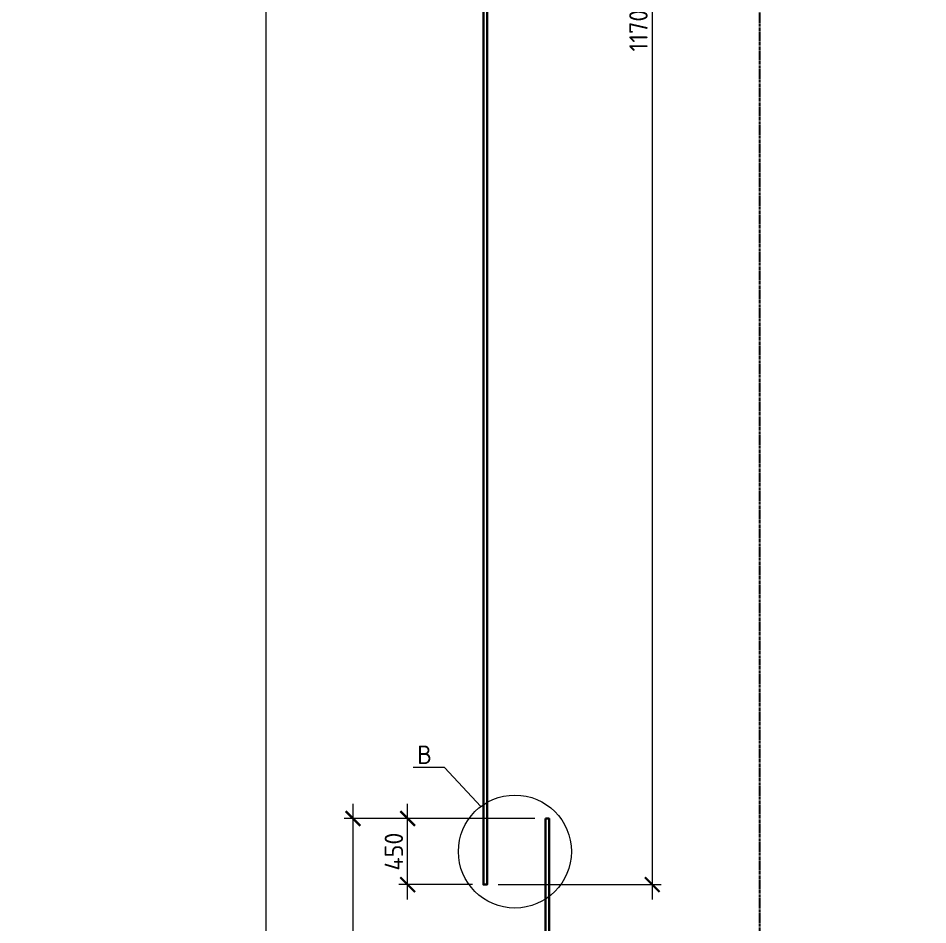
# Model space of a CAD drawing. Header units: millimetres. Extents: x -65574 to 111613, y -106550 to -50518.
# Drawn here: x 5831 to 12018, y -95876 to -89709 of the extents above; entities that cross this region are included whole.
import ezdxf
from ezdxf import colors
from ezdxf.entities.mleader import LeaderData, LeaderLine
from ezdxf.math import Vec2, Vec3

# ---------------------------------------------------------------- set-up
doc = ezdxf.new("R2010")
doc.units = ezdxf.units.MM
doc.linetypes.add('осевая', pattern=[50.8, 31.75, -6.35, 6.35, -6.35])
doc.layers.get('Defpoints').update_dxf_attribs({"color": 6})
doc.layers.add('Dim', color=11, linetype='Continuous', lineweight=13)
doc.styles.add('GOST-2.304_Type-B', font='GOST Common.ttf')
doc.styles.get("Standard").update_dxf_attribs({"font": 'arial.ttf'})
doc.dimstyles.new('УРСТ', dxfattribs={"dimtxt": 2.5, "dimasz": 2, "dimexe": 1.2, "dimexo": 1.5, "dimtad": 1, "dimdec": 0, "dimrnd": 1, "dimtxsty": 'GOST-2.304_Type-B', "dimblk": 'ARCHTICK', "dimcen": 2, "dimdle": 2, "dimazin": 3, "dimtfac": 1, "dimtdec": 0, "dimtmove": 1, "dimatfit": 0, "dimldrblk": 'NONE', "dimlwd": 15, "dimlwe": 15, "dimarcsym": 0})

# ---------------------------------------------------------------- blocks, each defined once
blk = doc.blocks.new('_ArchTick')
at = {"color": 0, "linetype": 'ByBlock', "const_width": 0.15}
blk.add_lwpolyline([(-0.5, -0.5), (0.5, 0.5)], dxfattribs=at)
blk = doc.blocks.new('*D157')
at = {"color": 0, "lineweight": 15, "transparency": 16777216}
for p, q in [((10143.7, -83802.8), (10143.7, -95702.8)), ((9095.2, -83902.8), (10203.7, -83902.8)), ((9095.2, -95602.8), (10203.7, -95602.8))]:
    blk.add_line(p, q, dxfattribs=at)
at = {"layer": 'Defpoints', "color": 0, "lineweight": -2, "transparency": 16777216}
for p in [(9020.2, -83902.8), (9020.2, -95602.8), (10143.7, -95602.8)]:
    blk.add_point(p, dxfattribs=at)
at = {"color": 0, "lineweight": 15, "transparency": 16777216, "xscale": 100, "yscale": 100, "zscale": 100}
for p, rotation in [((10143.7, -83902.8), 90), ((10143.7, -95602.8), 270)]:
    blk.add_blockref('_ArchTick', p, dxfattribs=dict(at, rotation=rotation))
at = {"color": 0, "lineweight": -2, "transparency": 16777216, "insert": (10050, -89752.8), "char_height": 125, "attachment_point": 5, "rotation": 90, "style": 'GOST-2.304_Type-B'}
blk.add_mtext('\\A1;11700', dxfattribs=at)
blk = doc.blocks.new('_None')
blk = doc.blocks.new('*D159')
at = {"color": 0, "lineweight": 15, "transparency": 16777216}
for p, q in [((8479.8, -95702.8), (8479.8, -95052.8)), ((9345.2, -95152.8), (8419.8, -95152.8)), ((8920.2, -95602.8), (8419.8, -95602.8))]:
    blk.add_line(p, q, dxfattribs=at)
at = {"layer": 'Defpoints', "color": 0, "lineweight": -2, "transparency": 16777216}
for p in [(8479.8, -95152.8), (9420.2, -95152.8), (8995.2, -95602.8)]:
    blk.add_point(p, dxfattribs=at)
at = {"color": 0, "lineweight": 15, "transparency": 16777216, "xscale": 100, "yscale": 100, "zscale": 100}
for p, rotation in [((8479.8, -95152.8), 90), ((8479.8, -95602.8), 270)]:
    blk.add_blockref('_ArchTick', p, dxfattribs=dict(at, rotation=rotation))
at = {"color": 0, "lineweight": -2, "transparency": 16777216, "insert": (8386, -95377.8), "char_height": 125, "attachment_point": 5, "rotation": 90, "style": 'GOST-2.304_Type-B'}
blk.add_mtext('\\A1;450', dxfattribs=at)
blk = doc.blocks.new('*D160')
at = {"color": 0, "lineweight": 15, "transparency": 16777216}
for p, q in [((8107.8, -95052.8), (8107.8, -101102.8)), ((9345.2, -95152.8), (8047.8, -95152.8)), ((9345.2, -101002.8), (8047.8, -101002.8))]:
    blk.add_line(p, q, dxfattribs=at)
at = {"layer": 'Defpoints', "color": 0, "lineweight": -2, "transparency": 16777216}
for p in [(9420.2, -95152.8), (8107.8, -101002.8), (9420.2, -101002.8)]:
    blk.add_point(p, dxfattribs=at)
at = {"color": 0, "lineweight": 15, "transparency": 16777216, "xscale": 100, "yscale": 100, "zscale": 100}
for p, rotation in [((8107.8, -95152.8), 90), ((8107.8, -101002.8), 270)]:
    blk.add_blockref('_ArchTick', p, dxfattribs=dict(at, rotation=rotation))
at = {"color": 0, "lineweight": -2, "transparency": 16777216, "insert": (8014, -98077.8), "char_height": 125, "attachment_point": 5, "rotation": 90, "style": 'GOST-2.304_Type-B'}
blk.add_mtext('\\A1;5850', dxfattribs=at)
blk = doc.blocks.new('*D162')
at = {"color": 0, "lineweight": 15, "transparency": 16777216}
for p, q in [((7517.6, -101102.8), (7517.6, -69952.8)), ((7592.6, -70052.8), (7577.6, -70052.8)), ((9345.2, -101002.8), (7457.6, -101002.8))]:
    blk.add_line(p, q, dxfattribs=at)
at = {"layer": 'Defpoints', "color": 0, "lineweight": -2, "transparency": 16777216}
for p in [(7517.6, -70052.8), (7517.6, -70052.8), (9420.2, -101002.8)]:
    blk.add_point(p, dxfattribs=at)
at = {"color": 0, "lineweight": 15, "transparency": 16777216, "xscale": 100, "yscale": 100, "zscale": 100}
for p, rotation in [((7517.6, -70052.8), 90), ((7517.6, -101002.8), 270)]:
    blk.add_blockref('_ArchTick', p, dxfattribs=dict(at, rotation=rotation))
at = {"color": 0, "lineweight": -2, "transparency": 16777216, "insert": (7423.9, -85527.8), "char_height": 125, "attachment_point": 5, "rotation": 90, "style": 'GOST-2.304_Type-B'}
blk.add_mtext('\\A1;30950', dxfattribs=at)
blk = doc.blocks.new('_Oblique')
at = {"color": 0, "linetype": 'ByBlock', "lineweight": -2}
blk.add_line((-0.5, -0.5), (0.5, 0.5), dxfattribs=at)

msp = doc.modelspace()

# ---------------------------------------------------------------- linework, layer by layer
at = {"color": 0, "linetype": 'осевая', "ltscale": 0.5}
msp.add_line((10873.7, -69761), (10873.7, -101002.8), dxfattribs=at)
at = {"lineweight": 30}
for points in [[(9020.2, -83902.8), (8995.2, -83902.8), (8995.2, -95602.8), (9020.2, -95602.8), (9020.2, -83902.8), (8995.2, -83902.8)], [(9417.2, -95152.8), (9442.2, -95152.8), (9442.2, -101002.8), (9417.2, -101002.8), (9417.2, -95152.8)]]:
    msp.add_lwpolyline(points, dxfattribs=at)
at = {"color": 0, "lineweight": 15}
msp.add_circle((9209.5, -95377.7), 384.2, dxfattribs=at)

# ---------------------------------------------------------------- dimensions: what is measured, and where the dimension line sits
at = {"color": 0, "lineweight": -2}
for base, p1, p2, picture, middle in [((7517.6, -70052.8), (9420.2, -101002.8), (7517.6, -70052.8), '*D162', (7423.9, -85527.8)), ((10143.7, -95602.8), (9020.2, -83902.8), (9020.2, -95602.8), '*D157', (10050, -89752.8)), ((8107.8, -101002.8), (9420.2, -95152.8), (9420.2, -101002.8), '*D160', (8014, -98077.8)), ((8479.8, -95152.8), (8995.2, -95602.8), (9420.2, -95152.8), '*D159', (8386, -95377.8))]:
    dim = msp.add_linear_dim(base=base, p1=p1, p2=p2, angle=90, dimstyle='УРСТ', override={"dimscale": 0}, dxfattribs=at)
    dim.commit()
    dim.dimension.update_dxf_attribs({"geometry": picture, "text_midpoint": middle})

# ---------------------------------------------------------------- leaders
at = {"color": 0, "lineweight": 15, "ltscale": 100}
ml = msp.add_multileader_mtext('Standard', dxfattribs=at)
ml.set_content('{\\C0;6\\PА500C \\fISOCPEUR|b0|i0|c204|p34;%%C32\\fISOCPEUR|b0|i0|c0|p34; \\fISOCPEUR|b0|i0|c204|p34;шаг 140\\fISOCPEUR|b0|i0|c0|p34; \\fISOCPEUR|b0|i0|c204|p34;мм}', color=2, style='GOST-2.304_Type-B')
ml.set_leader_properties(color=256, linetype='ByLayer', lineweight=13)
ml.build(insert=Vec2(0, 0))
ml.multileader.update_dxf_attribs({"has_dogleg": 0, "text_left_attachment_type": 6, "text_right_attachment_type": 6, "dogleg_length": 0, "arrow_head_size": 125, "scale": 50})
ctx = ml.context
ctx.base_point, ctx.scale, ctx.char_height, ctx.arrow_head_size, ctx.landing_gap_size, ctx.plane_origin = Vec3(-16608.3, -91162.1), 50, 125, 125, 100, Vec3(-20969.2, -93786.9)
ctx.left_attachment, ctx.right_attachment, ctx.text_align_type = 6, 6, 1
notes = []
notes.append((ctx, [(1, (1, 1, 0), (-15533.3, -91162.1), (-1, 0), 0, [(1, [(-15306.4, -91516.6)], 0, [])])]))
ctx.mtext.insert, ctx.mtext.width, ctx.mtext.alignment, ctx.mtext.flow_direction = Vec3(-16070.8, -91012.1), 942.218, 2, 5
ml = msp.add_multileader_mtext('Standard', dxfattribs=at)
ml.set_content('{\\C0;4\\PА500C \\fISOCPEUR|b0|i0|c204|p34;%%C36\\fISOCPEUR|b0|i0|c0|p34; \\fISOCPEUR|b0|i0|c204|p34;шаг 140\\fISOCPEUR|b0|i0|c0|p34; \\fISOCPEUR|b0|i0|c204|p34;мм}', color=2, style='GOST-2.304_Type-B')
ml.set_leader_properties(color=256, linetype='ByLayer', lineweight=13)
ml.build(insert=Vec2(0, 0))
ml.multileader.update_dxf_attribs({"has_dogleg": 0, "text_left_attachment_type": 6, "text_right_attachment_type": 6, "dogleg_length": 0, "arrow_head_size": 125, "scale": 50})
ctx = ml.context
ctx.base_point, ctx.scale, ctx.char_height, ctx.arrow_head_size, ctx.landing_gap_size, ctx.plane_origin = Vec3(-11696.8, -91162.1), 50, 125, 125, 100, Vec3(-17691.6, -93786.9)
ctx.left_attachment, ctx.right_attachment, ctx.text_align_type = 6, 6, 1
notes.append((ctx, [(0, (1, 1, 0), (-11696.8, -91162.1), (1, 0), 0, [(1, [(-11983, -91516.6)], 0, [])])]))
ctx.mtext.insert, ctx.mtext.width, ctx.mtext.alignment, ctx.mtext.flow_direction = Vec3(-11159.3, -91012.1), 923.119, 2, 5
at = {"color": 0, "lineweight": 15}
ml = msp.add_multileader_mtext('Standard', dxfattribs=at)
ml.set_content('{\\fGOST Common|b0|i0|c204|p34;5 A500C %%C36 шаг 140\\fGOST Common|b0|i0|c0|p34; \\fGOST Common|b0|i0|c204|p34;мм}')
ml.set_leader_properties()
ml.set_arrow_properties(name='OBLIQUE')
ml.build(insert=Vec2(0, 0))
ml.multileader.update_dxf_attribs({"text_left_attachment_type": 6, "text_right_attachment_type": 6, "dogleg_length": 0.842, "arrow_head_size": 125, "scale": 50})
ctx = ml.context
ctx.base_point, ctx.scale, ctx.char_height, ctx.arrow_head_size, ctx.landing_gap_size, ctx.plane_origin = Vec3(21950.2, -91303), 50, 125, 125, 5, Vec3(21055.7, -91303)
ctx.left_attachment, ctx.right_attachment, ctx.text_align_type = 6, 6, 2
notes.append((ctx, [(0, (1, 1, 0), (20944.1, -91303), (1, 0), 1006.1, [(0, [(20650.7, -91303), (20510.7, -91303), (20370.7, -91303), (20230.7, -91303), (19950.7, -91303), (19810.7, -91303), (19670.7, -91303), (19530.7, -91303), (19390.7, -91303), (19250.7, -91303), (19110.7, -91303), (18970.7, -91303), (18830.7, -91303), (21005.2, -91303), (20090.7, -91303)], 0, [])])]))
ctx.mtext.insert, ctx.mtext.width, ctx.mtext.alignment, ctx.mtext.flow_direction = Vec3(23731.7, -91153), 1785.618, 3, 5
at = {"layer": 'Dim', "color": 0, "lineweight": 15, "ltscale": 100}
ml = msp.add_multileader_mtext('Standard', dxfattribs=at)
ml.set_content('{\\C0;В}', color=2, style='GOST-2.304_Type-B')
ml.set_leader_properties(linetype='ByLayer', lineweight=13)
ml.set_arrow_properties(name='NONE')
ml.build(insert=Vec2(0, 0))
ml.multileader.update_dxf_attribs({"has_dogleg": 0, "text_left_attachment_type": 6, "text_right_attachment_type": 6, "dogleg_length": 0, "arrow_head_size": 125, "scale": 50})
ctx = ml.context
ctx.base_point, ctx.scale, ctx.char_height, ctx.arrow_head_size, ctx.landing_gap_size, ctx.plane_origin = Vec3(12867.3, -92189.5), 50, 125, 125, 100, Vec3(6137.6, -95810.2)
ctx.left_attachment, ctx.right_attachment, ctx.text_align_type = 6, 6, 1
notes.append((ctx, [(1, (1, 1, 0), (13142.3, -92189.5), (-1, 0), 0, [(1, [(13297.7, -92412.6)], 0, [])])]))
ctx.mtext.insert, ctx.mtext.width, ctx.mtext.alignment, ctx.mtext.flow_direction = Vec3(13004.8, -92039.5), 278.609, 2, 5
ml = msp.add_multileader_mtext('Standard', dxfattribs=at)
ml.set_content('{\\C0;В}', color=2, style='GOST-2.304_Type-B')
ml.set_leader_properties(linetype='ByLayer', lineweight=13)
ml.set_arrow_properties(name='NONE')
ml.build(insert=Vec2(0, 0))
ml.multileader.update_dxf_attribs({"has_dogleg": 0, "text_left_attachment_type": 6, "text_right_attachment_type": 6, "dogleg_length": 0, "arrow_head_size": 125, "scale": 50})
ctx = ml.context
ctx.base_point, ctx.scale, ctx.char_height, ctx.arrow_head_size, ctx.landing_gap_size, ctx.plane_origin = Vec3(8456.3, -94806.8), 50, 125, 125, 100, Vec3(915.2, -98412.4)
ctx.left_attachment, ctx.right_attachment, ctx.text_align_type = 6, 6, 1
notes.append((ctx, [(1, (1, 1, 0), (8731.3, -94806.8), (-1, 0), 0, [(1, [(8978.1, -95070.9)], 0, [])])]))
ctx.mtext.insert, ctx.mtext.width, ctx.mtext.alignment, ctx.mtext.flow_direction = Vec3(8593.8, -94656.8), 278.609, 2, 5
for ctx, leaders in notes:
    for number, flags, end, landing, length, lines in leaders:
        leader = LeaderData()
        leader.index, (leader.has_last_leader_line, leader.has_dogleg_vector, leader.attachment_direction) = number, flags
        leader.last_leader_point, leader.dogleg_vector, leader.dogleg_length = Vec3(end), Vec3(landing), length
        for number, points, colour, breaks in lines:
            line = LeaderLine()
            line.index, line.vertices, line.color, line.breaks = number, Vec3.list(points), colors.encode_raw_color(colour), breaks
            leader.lines.append(line)
        ctx.leaders.append(leader)

doc.saveas('drawing.dxf')
